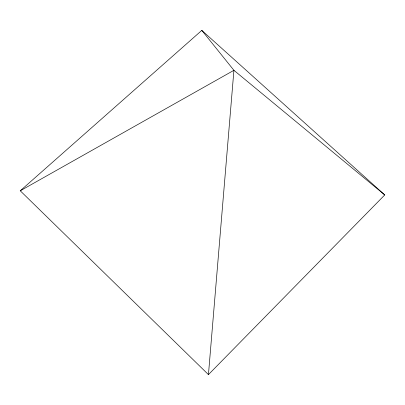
<?xml version="1.0" encoding="UTF-8"?>
<svg xmlns="http://www.w3.org/2000/svg" width="405" height="405" viewBox="0 0 405 405"><rect width="100%" height="100%" fill="white"/><g stroke="black" fill="none" stroke-linecap="round" stroke-linejoin="round"><path stroke-width="0.61" d="M208.443 374.615L233.918 70.313L201.811 30.385L20.25 190.795L208.443 374.615L384.75 194.937L201.811 30.385M20.25 190.795L233.918 70.313L384.75 194.937"/></g></svg>
